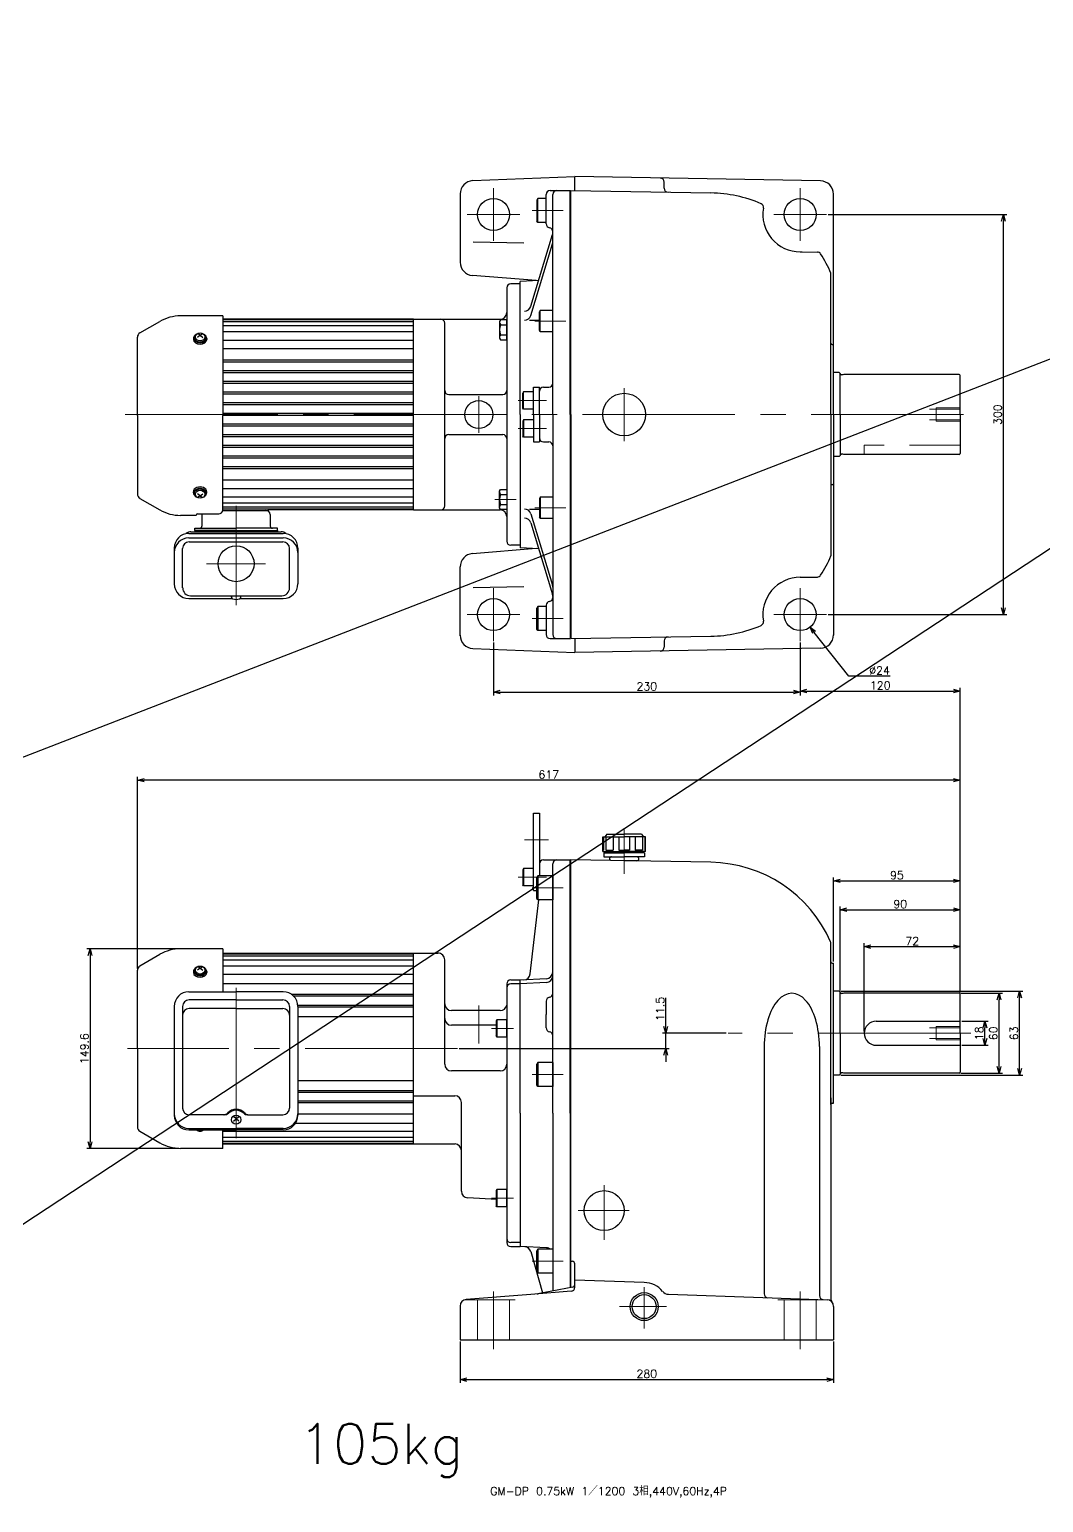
# Model space of a CAD drawing. Header units: millimetres. Extents: x -16130 to 36813, y -8099 to 27484.
# Drawn here: x -5842 to -5082, y 17318 to 18422 of the extents above; entities that cross this region are included whole.
import ezdxf

# ---------------------------------------------------------------- set-up
doc = ezdxf.new("R2010")
doc.units = ezdxf.units.MM
doc.header["$LTSCALE"] = 6
doc.header["$PDMODE"] = 99
doc.header["$PDSIZE"] = 1
doc.linetypes.add('CENTER2', pattern=[28.575, 19.05, -3.175, 3.175, -3.175])
doc.linetypes.add('HIDDEN', pattern=[9.525, 6.35, -3.175])
for name, color, linetype, lineweight in [('04_HIDDEN', 2, 'HIDDEN', 13), ('05_CENTER', 4, 'CENTER2', 13), ('08_DIM', 3, 'Continuous', 13)]:
    doc.layers.add(name, color=color, linetype=linetype, lineweight=lineweight)
doc.styles.add('KSS_TXT', font='txt.shx', dxfattribs={"bigfont": 'extfont2.shx'})
doc.dimstyles.new('KSS_DIM', dxfattribs={"dimtxt": 3, "dimasz": 2.5, "dimexe": 1.25, "dimexo": 0.625, "dimtad": 1, "dimdsep": 46, "dimtxsty": 'KSS_TXT', "dimblk": 'OPEN30', "dimcen": 0, "dimazin": 2, "dimtfac": 0.75, "dimtmove": 0, "dimatfit": 3, "dimldrblk": 'OPEN30', "dimfxl": 1, "dimtolj": 1, "dimarcsym": 0})
doc.dimstyles.new('KSS_DIM$3', dxfattribs={"dimtxt": 3, "dimasz": 2.5, "dimexe": 1.25, "dimexo": 0.625, "dimtad": 1, "dimtih": 1, "dimtoh": 1, "dimdsep": 46, "dimtxsty": 'KSS_TXT', "dimblk": 'OPEN30', "dimcen": 0, "dimazin": 2, "dimtfac": 0.75, "dimtofl": 0, "dimtmove": 0, "dimatfit": 3, "dimldrblk": 'OPEN30', "dimfxl": 1, "dimtolj": 1, "dimarcsym": 0})

# ---------------------------------------------------------------- blocks, each defined once
blk = doc.blocks.new('GM-DP 0.75kW 1／1200b_1_1_1')
at = {"color": 0}
for p, q in [((-245.4, 325.4), (-169, 328.4)), ((15.2, 325.2), (-169, 328.4)), ((-169, 317.9), (-169, 328.4)), ((-102, 319.7), (-102, 324.3)), ((-255, 315.4), (-255, 264.2)), ((-196.8, 312), (-197.5, 310.8)), ((-197.5, 310.8), (-197.5, 295.2)), ((-190.5, 312), (-196.8, 312)), ((-196.8, 294), (-196.8, 312)), ((-190.5, 293), (-190.5, 315)), ((-187.5, 318), (-172.5, 318)), ((-185.5, 150), (-185.5, 315)), ((-172.5, 150), (-172.5, 318)), ((-172, 150), (-172, 318)), ((-172, 318), (-67, 316.2)), ((25, 150), (25, 315.2)), ((-196.8, 294), (-197.5, 295.2)), ((-190.5, 294), (-196.8, 294)), ((-245.2, 279.6), (-207.2, 278.9)), ((-201.9, 231.2), (-185.7, 284.9)), ((-201.9, 224.3), (-185.7, 278)), ((0, 272), (12.8, 271.8)), ((0, 272), (1.4, 272)), ((-198.1, 250.5), (-245.8, 254.3)), ((23, 150), (23, 256)), ((-220, 245), (-220, 55)), ((-210, 248), (-217, 248)), ((-196.1, 250.6), (-210, 249.9)), ((-210, 150), (-210, 249.9)), ((-433, 224.1), (-464.7, 224.1)), ((-433, 224.1), (-433, 149.2)), ((-290, 221.5), (-433, 221.5)), ((-290, 221), (-433, 221)), ((-290, 221.5), (-225, 221.5)), ((-290, 78.5), (-290, 221.5)), ((-224.8, 221.1), (-225.5, 219.9)), ((-220, 221.1), (-224.8, 221.1)), ((-220, 206.1), (-220, 221.1)), ((-194.9, 228), (-195.5, 227)), ((-195.5, 213), (-195.5, 227)), ((-185.5, 228), (-194.9, 228)), ((-194.9, 212), (-194.9, 228)), ((-185.5, 212), (-185.5, 228)), ((-495.1, 211.3), (-480.1, 219.9)), ((-450, 209.5), (-451.9, 210.7)), ((-450, 209.5), (-448.1, 210.7)), ((-290, 219.5), (-433, 219.5)), ((-290, 216.5), (-433, 216.5)), ((-290, 212), (-433, 212)), ((-266.5, 150), (-266.5, 218.5)), ((-225.5, 219.9), (-225.5, 207.3)), ((-224.8, 217.4), (-220, 217.4)), ((-224.8, 209.9), (-220, 209.9)), ((-203, 220.8), (-195.5, 220.8)), ((-194.9, 212), (-195.5, 213)), ((-185.5, 212), (-194.9, 212)), ((-497, 149.2), (-497, 208)), ((-455, 207.1), (-455, 206.3)), ((-454.5, 207.7), (-454.5, 207.1)), ((-450, 209.5), (-452, 207.9)), ((-450, 209.5), (-448, 207.9)), ((-445.5, 207.7), (-445.5, 207.1)), ((-445, 207.1), (-445, 206.3)), ((-290, 205.6), (-433, 205.6)), ((-290, 199.2), (-433, 199.2)), ((-225.5, 207.3), (-224.8, 206.1)), ((-224.8, 206.1), (-220, 206.1)), ((24, 202.5), (25, 202.5)), ((-290, 190.8), (-433, 190.8)), ((-290, 189.2), (-433, 189.2)), ((-290, 182.8), (-433, 182.8)), ((-290, 181.2), (-433, 181.2)), ((29.2, 181.5), (25, 181.5)), ((30, 180.7), (29.2, 181.5)), ((30, 150), (30, 180.7)), ((32, 179.8), (30.8, 179.8)), ((32.6, 180), (32, 179.8)), ((119.2, 180), (32.6, 180)), ((120, 150), (120, 179.2)), ((-290, 174.8), (-433, 174.8)), ((-290, 173.2), (-433, 173.2)), ((-290, 166.8), (-433, 166.8)), ((-207.5, 167), (-208, 166.1)), ((-208, 154.9), (-208, 166.1)), ((-207.5, 154), (-207.5, 167)), ((-200, 167), (-207.5, 167)), ((-200, 150), (-200, 170.5)), ((-200, 170.5), (-195.5, 170.5)), ((-195.5, 150), (-195.5, 170.5)), ((-192.5, 170.5), (-188.5, 170.5)), ((-290, 165.2), (-433, 165.2)), ((-290, 158.7), (-433, 158.7)), ((-290, 157.3), (-433, 157.3)), ((-263.5, 165), (-223, 165)), ((-207.5, 154), (-208, 154.9)), ((-497, 149.2), (-497, 90.5)), ((-290, 150.7), (-433, 150.7)), ((-290, 149.3), (-433, 149.3)), ((-433, 78.5), (-433, 149.2)), ((-266.5, 81.5), (-266.5, 150)), ((-210, 150), (-210, 50.1)), ((-207.5, 146), (-208, 145.1)), ((-208, 145.1), (-208, 133.9)), ((-200, 154), (-207.5, 154)), ((-207.5, 146), (-207.5, 133)), ((-200, 146), (-207.5, 146)), ((-200, 150), (-200, 129.5)), ((-195.5, 150), (-195.5, 129.5)), ((-185.5, 150), (-185.5, -15)), ((-172.5, 150), (-172.5, -18)), ((-172, 150), (-172, -18)), ((23, 150), (23, 44)), ((25, 150), (25, -15.3)), ((30, 150), (30, 119.3)), ((120, 150), (120, 120.8)), ((-290, 142.7), (-433, 142.7)), ((-290, 141.3), (-433, 141.3)), ((-290, 134.8), (-433, 134.8)), ((-290, 133.2), (-433, 133.2)), ((-263.5, 135), (-223, 135)), ((-207.5, 133), (-208, 133.9)), ((-200, 133), (-207.5, 133)), ((-290, 126.8), (-433, 126.8)), ((-290, 125.2), (-433, 125.2)), ((-200, 129.5), (-195.5, 129.5)), ((-192.5, 129.5), (-188.5, 129.5)), ((-290, 118.8), (-433, 118.8)), ((-290, 117.2), (-433, 117.2)), ((-290, 110.8), (-433, 110.8)), ((29.2, 118.5), (25, 118.5)), ((30, 119.3), (29.2, 118.5)), ((32, 120.2), (30.8, 120.2)), ((32.6, 120), (32, 120.2)), ((119.2, 120), (32.6, 120)), ((-290, 109.2), (-433, 109.2)), ((-290, 100.8), (-433, 100.8)), ((-455, 91.4), (-455, 92.2)), ((-454.5, 90.8), (-454.5, 91.4)), ((-450, 89), (-452, 90.6)), ((-450, 89), (-451.9, 87.8)), ((-450, 89), (-448, 90.6)), ((-450, 89), (-448.1, 87.8)), ((-445.5, 90.8), (-445.5, 91.4)), ((-445, 91.4), (-445, 92.2)), ((-290, 94.4), (-433, 94.4)), ((-225.5, 92.7), (-224.8, 93.9)), ((-225.5, 80.1), (-225.5, 92.7)), ((-224.8, 93.9), (-220, 93.9)), ((-224.8, 90.1), (-220, 90.1)), ((-220, 93.9), (-220, 78.9)), ((24, 97.5), (25, 97.5)), ((-495.1, 87.2), (-480.1, 78.6)), ((-290, 88), (-433, 88)), ((-290, 83.5), (-433, 83.5)), ((-290, 80.5), (-433, 80.5)), ((-399, 79.2), (-433, 79.2)), ((-433, 78.2), (-399, 78.2)), ((-399, 79.2), (-399, 78.2)), ((-290, 79), (-399, 79)), ((-290, 78.5), (-399, 78.5)), ((-290, 78.5), (-225, 78.5)), ((-224.8, 78.9), (-225.5, 80.1)), ((-224.8, 82.6), (-220, 82.6)), ((-220, 78.9), (-224.8, 78.9)), ((-203, 79.2), (-195.5, 79.2)), ((-194.9, 88), (-195.5, 87)), ((-195.5, 87), (-195.5, 73)), ((-185.5, 88), (-194.9, 88)), ((-194.9, 88), (-194.9, 72)), ((-185.5, 88), (-185.5, 72)), ((-453, 74.4), (-464.7, 74.4)), ((-453, 74.4), (-453, 74.5)), ((-452, 75.5), (-436, 75.5)), ((-448.6, 75), (-448.6, 66.4)), ((-397.4, 75), (-397.4, 66.4)), ((-201.9, 75.7), (-185.7, 22)), ((-201.9, 68.8), (-185.7, 15.1)), ((-194.9, 72), (-195.5, 73)), ((-185.5, 72), (-194.9, 72)), ((-458.4, 60.9), (-387.6, 60.9)), ((-458.4, 57.5), (-387.6, 57.5)), ((-456.8, 62.2), (-389.2, 62.2)), ((-454, 64.8), (-423, 64.8)), ((-454, 63.2), (-454, 64.8)), ((-454, 63.2), (-454, 62.2)), ((-454, 63.2), (-392, 63.2)), ((-423, 63.2), (-454, 63.2)), ((-392, 64.8), (-423, 64.8)), ((-423, 63.2), (-392, 63.2)), ((-392, 63.2), (-392, 64.8)), ((-392, 63.2), (-392, 62.2)), ((-469.4, 49.9), (-469.4, 23.1)), ((-463.1, 20), (-463.1, 49.6)), ((-458.1, 54.6), (-387.9, 54.6)), ((-382.9, 20), (-382.9, 49.6)), ((-376.6, 49.9), (-376.6, 23.1)), ((-198.1, 49.5), (-245.8, 45.7)), ((-210, 52), (-217, 52)), ((-196.1, 49.4), (-210, 50.1)), ((-255, -15.8), (-255, 35.8)), ((0, 28), (12.8, 28.2)), ((0, 28), (1.4, 28)), ((-458.4, 12.1), (-426.1, 12.1)), ((-457.2, 14.2), (-388.7, 14.2)), ((-426.5, 13.1), (-426.5, 13.4)), ((-419.9, 12.1), (-387.6, 12.1)), ((-419.5, 13.1), (-419.5, 13.4)), ((-245.2, 20.4), (-207.2, 21.1)), ((-196.8, 6), (-197.5, 4.8)), ((-197.5, -10.8), (-197.5, 4.8)), ((-196.8, 6), (-196.8, -12)), ((-190.5, 6), (-196.8, 6)), ((-190.5, 7), (-190.5, -15)), ((-196.8, -12), (-197.5, -10.8)), ((-190.5, -12), (-196.8, -12)), ((-187.5, -18), (-172.5, -18)), ((-172, -18), (-67, -16.2)), ((-169, -17.9), (-169, -28.4)), ((-102, -19.7), (-102, -24.3)), ((-245.4, -25.4), (-169, -28.4)), ((15.2, -25.2), (-169, -28.4))]:
    blk.add_line(p, q, dxfattribs=at)
for centre, radius in [((-230, 300), 12), ((0, 300), 12), ((-132, 150), 16), ((-241, 150), 10.5), ((-423, 38.2), 13.5), ((-230, 0), 12), ((0, 0), 12)]:
    blk.add_circle(centre, radius, dxfattribs=at)
for centre, radius, start, end in [((-245, 315.4), 10, 92.2549, 180), ((-105, 324.3), 3, 0, 89), ((15, 315.2), 10, 0, 89), ((-187.5, 315), 3, 90, 180), ((-182.5, 315), 3, 90, 180), ((-99, 319.7), 3, 180, 269), ((-68.7, 216.2), 100, 66.8024, 89), ((-30.5, 305.3), 3, 350.0806, 66.8024), ((0, 300), 28, 170.0806, 270), ((-187.5, 293), 3, 180, 260.4059), ((-188.5, 287.1), 3, 0, 80.4059), ((-190.5, 286.3), 5, 343.1917, 0), ((-190.5, 279.4), 5, 343.1917, 0), ((12.8, 268.8), 3, 32.8342, 89), ((-68.7, 216.2), 100, 23.4436, 32.8342), ((-245, 264.2), 10, 180, 265.4958), ((-217, 245), 3, 90, 180), ((-464.7, 193.2), 30.8, 90, 120), ((-269.5, 218.5), 3, 0, 90), ((-225, 226.5), 5, 270, 0), ((-206.7, 232.6), 5, 270, 343.1917), ((-206.7, 225.8), 5, 270, 343.1917), ((-493.2, 208), 3.8, 120, 180), ((-222.8, 219.3), 2.72, 180.0003, 223.6002), ((-215.7, 213.6), 9.75, 157.3804, 202.6201), ((-222.8, 208), 2.72, 136.4003, 180.0003), ((24, 203.5), 1, 180, 270), ((30.8, 180.7), 0.8, 180, 270), ((119.2, 179.2), 0.8, 0, 90), ((-263.5, 168), 3, 180, 270), ((-223, 168), 3, 270, 0), ((-192.5, 167.5), 3, 90, 180), ((-188.5, 173.5), 3, 270, 0), ((-263.5, 132), 3, 90, 180), ((-223, 132), 3, 0, 90), ((-192.5, 132.5), 3, 180, 270), ((-188.5, 126.5), 3, 0, 90), ((30.8, 119.3), 0.8, 90, 180), ((119.2, 120.8), 0.8, 270, 0), ((-493.2, 90.5), 3.8, 180, 240), ((-222.8, 92), 2.72, 179.9997, 223.5997), ((-215.7, 86.4), 9.75, 157.3799, 202.6196), ((24, 96.5), 1, 90, 180), ((-464.7, 105.2), 30.8, 240, 270), ((-436, 78.5), 3, 270, 0), ((-400.6, 75), 3.2, 0, 90), ((-269.5, 81.5), 3, 270, 0), ((-222.8, 80.7), 2.72, 136.3998, 179.9997), ((-225, 73.5), 5, 0, 90), ((-206.7, 74.2), 5, 16.8083, 90), ((-452, 74.5), 1, 90, 180), ((-450.2, 66.4), 1.6, 270, 0), ((-445.4, 75), 3.2, 171.3332, 180), ((-395.8, 66.4), 1.6, 180, 270), ((-206.7, 67.4), 5, 16.8083, 90), ((-458.4, 49.9), 11, 90, 180), ((-458.4, 46.5), 11, 90, 180), ((-456.8, 57.2), 5, 90, 135.074), ((-389.2, 57.2), 5, 44.926, 90), ((-387.6, 49.9), 11, 0, 90), ((-387.6, 46.5), 11, 0, 90), ((-458.1, 49.6), 5, 90, 180), ((-387.9, 49.6), 5, 0, 90), ((-245, 35.8), 10, 94.5042, 180), ((-217, 55), 3, 180, 270), ((-68.7, 83.8), 100, 327.1658, 336.5564), ((-458.4, 23.1), 11, 180, 270), ((-387.6, 23.1), 11, 270, 0), ((0, 0), 28, 90, 189.9194), ((12.8, 31.2), 3, 271, 327.1658), ((-457.2, 20), 5.8, 180, 270), ((-425, 13.4), 1.5, 147.769, 180), ((-425.2, 13.1), 1.3, 180, 253.3985), ((-423, 20.4), 9, 253.3985, 286.6015), ((-420.8, 13.1), 1.3, 286.6015, 0), ((-421, 13.4), 1.5, 0, 32.231), ((-388.7, 20), 5.8, 270, 0), ((-188.5, 12.9), 3, 279.5941, 0), ((-190.5, 20.6), 5, 0, 16.8083), ((-190.5, 13.7), 5, 0, 16.8083), ((-187.5, 7), 3, 99.5941, 180), ((-68.7, 83.8), 100, 271, 293.1976), ((-30.5, -5.3), 3, 293.1976, 9.9194), ((-245, -15.4), 10, 180, 267.7451), ((-187.5, -15), 3, 180, 270), ((-182.5, -15), 3, 180, 270), ((-99, -19.7), 3, 91, 180), ((15, -15.2), 10, 271, 0), ((-105, -24.3), 3, 271, 0)]:
    blk.add_arc(centre, radius, start, end, dxfattribs=at)
for centre, major_axis, start_param, end_param in [((-450, 207.7), (4.5, 0), 2.158707, 7.266071), ((-450, 207.1), (5, 0), 2.402321, 3.141593), ((-450, 206.3), (5, 0), 3.141593, 6.283185), ((-450, 207.1), (4.5, 0), 3.141593, 6.283185), ((-450, 207.1), (5, 0), 0, 0.739272), ((-450, 92.2), (5, 0), 0, 3.141593), ((-450, 91.4), (5, 0), 3.141593, 3.880864), ((-450, 90.8), (4.5, 0), 5.300299, 10.407664), ((-450, 91.4), (4.5, 0), 0, 3.141593), ((-450, 91.4), (5, 0), 5.543913, 6.283185)]:
    blk.add_ellipse(centre, major_axis=major_axis, ratio=0.707107, start_param=start_param, end_param=end_param, dxfattribs=at)
for centre in [(-450, 208.2), (-450, 90.3)]:
    blk.add_ellipse(centre, major_axis=(3.5, 0), ratio=0.860398, dxfattribs=at)
at = {"layer": '04_HIDDEN', "color": 0}
for p, q in [((102, 145), (102, 155)), ((120, 155), (102, 155)), ((120, 154), (97, 154)), ((120, 146), (97, 146)), ((120, 145), (102, 145)), ((120, 127), (48, 127)), ((48, 127), (48, 120))]:
    blk.add_line(p, q, dxfattribs=at)
at = {"layer": '05_CENTER', "color": 0}
for p, q in [((-230, 319.8), (-230, 280.2)), ((0, 319.8), (0, 280.2)), ((-210.2, 300), (-249.8, 300)), ((-201.1, 303), (-177.7, 303)), ((19.8, 300), (-19.8, 300)), ((-199.1, 220), (-175.7, 220)), ((-132, 130.1), (-132, 169.9)), ((-241, 136.3), (-241, 163.7)), ((-211.6, 160.5), (-190.2, 160.5)), ((-506.1, 150), (137, 150)), ((-211.6, 139.5), (-190.2, 139.5)), ((-423, 81.6), (-423, 7)), ((-229.1, 86.4), (-212.9, 86.4)), ((-199.1, 80), (-175.7, 80)), ((-445.1, 38.2), (-400.9, 38.2)), ((-230, 19.8), (-230, -19.8)), ((0, 19.8), (0, -19.8)), ((-210.2, 0), (-249.8, 0)), ((19.8, 0), (-19.8, 0)), ((-201.1, -3), (-177.7, -3))]:
    blk.add_line(p, q, dxfattribs=at)
blk = doc.blocks.new('GM-DP 0.75kW 1／1200a_1_1_1')
at = {"color": 0}
for p, q in [((-200, 337), (-200, 395)), ((-200, 395), (-195.5, 395)), ((-195.5, 395), (-195.5, 357)), ((-148, 366.3), (-148, 377.3)), ((-148, 366.3), (-148, 377.3)), ((-148, 377.3), (-132, 377.3)), ((-147.5, 377.3), (-147.5, 367.3)), ((-145, 379.3), (-146.5, 377.3)), ((-145, 379.3), (-146.5, 377.3)), ((-145.7, 377.3), (-145.7, 367.3)), ((-145, 379.3), (-132, 379.3)), ((-140.2, 377.3), (-140.2, 367.3)), ((-135.9, 377.3), (-135.9, 367.3)), ((-119, 379.3), (-132, 379.3)), ((-116, 377.3), (-132, 377.3)), ((-128.1, 377.3), (-128.1, 367.3)), ((-123.8, 377.3), (-123.8, 367.3)), ((-119, 379.3), (-117.5, 377.3)), ((-119, 379.3), (-117.5, 377.3)), ((-118.3, 377.3), (-118.3, 367.3)), ((-116.5, 377.3), (-116.5, 367.3)), ((-116, 366.3), (-116, 377.3)), ((-116, 366.3), (-116, 377.3)), ((-148, 367.3), (-147.5, 367.3)), ((-148, 366.3), (-132, 366.3)), ((-147.2, 365.3), (-147.2, 362.3)), ((-147.2, 365.3), (-132, 365.3)), ((-145.7, 367.3), (-140.2, 367.3)), ((-145, 365.3), (-145, 366.3)), ((-135.9, 367.3), (-132, 367.3)), ((-128.1, 367.3), (-132, 367.3)), ((-116, 366.3), (-132, 366.3)), ((-116.8, 365.3), (-132, 365.3)), ((-118.3, 367.3), (-123.8, 367.3)), ((-119, 365.3), (-119, 366.3)), ((-116.8, 365.3), (-116.8, 362.3)), ((-116, 367.3), (-116.5, 367.3)), ((-207.5, 353.5), (-208, 352.6)), ((-207.5, 353.5), (-207.5, 340.5)), ((-200, 353.5), (-207.5, 353.5)), ((-200, 340.5), (-200, 353.5)), ((-195.5, 357), (-195.5, 348)), ((-192.5, 360), (-172, 360)), ((-185.5, 170), (-185.5, 357)), ((-172.5, 170), (-172.5, 360)), ((-172, 39.4), (-172, 360)), ((-67, 358.2), (-172, 360)), ((-147.2, 362.3), (-132, 362.3)), ((-116.8, 362.3), (-132, 362.3)), ((-122.5, 359.3), (-132, 359.3)), ((-208, 352.6), (-208, 341.4)), ((-196.8, 348), (-197.5, 346.8)), ((-197.5, 331.2), (-197.5, 346.8)), ((-185.5, 348), (-196.8, 348)), ((-196.8, 348), (-196.8, 330)), ((-185.5, 348), (-185.5, 330)), ((-207.5, 340.5), (-208, 341.4)), ((-200, 340.5), (-207.5, 340.5)), ((-200, 337), (-197.5, 337)), ((-202.5, 274.5), (-196.1, 330)), ((-196.8, 330), (-197.5, 331.2)), ((-185.5, 330), (-196.8, 330)), ((-495.1, 280.5), (-480.1, 289.2)), ((-433, 293.3), (-464.7, 293.3)), ((-433, 293.3), (-433, 261.1)), ((-433, 290), (-290, 290)), ((-433, 289.5), (-290, 289.5)), ((-433, 288), (-290, 288)), ((-290, 147), (-290, 290)), ((-290, 290), (-271.8, 290)), ((23, 176.5), (23, 297.3)), ((-497, 218.5), (-497, 277.2)), ((-455, 276.3), (-455, 275.5)), ((-454.5, 276.9), (-454.5, 276.3)), ((-450, 278.7), (-452, 277.2)), ((-450, 278.7), (-451.9, 280)), ((-450, 278.7), (-448.1, 280)), ((-450, 278.7), (-448, 277.2)), ((-445.5, 276.9), (-445.5, 276.3)), ((-445, 276.3), (-445, 275.5)), ((-433, 285), (-290, 285)), ((-433, 280.5), (-290, 280.5)), ((-266.5, 206.7), (-266.5, 285)), ((24, 282.5), (25, 282.5)), ((25, 177.5), (25, 282.5)), ((-433, 274.4), (-290, 274.4)), ((-433, 267.4), (-290, 267.4)), ((-220, 267), (-220, 73)), ((-217, 270), (-210, 270)), ((-210, 267), (-217, 267)), ((-190.2, 270.9), (-210, 269.9)), ((-210, 170), (-210, 269.9)), ((-190.2, 268), (-210, 267)), ((-458.4, 261.1), (-423, 261.1)), ((-423, 255), (-458.1, 255)), ((-387.6, 261.1), (-423, 261.1)), ((-423, 255), (-387.9, 255)), ((-290, 259.1), (-381.6, 259.1)), ((-290, 257.9), (-379.6, 257.9)), ((29.2, 261.5), (25, 261.5)), ((30, 260.7), (29.2, 261.5)), ((30, 230), (30, 260.7)), ((32, 259.9), (30.8, 259.9)), ((32.6, 260), (32, 259.9)), ((119.2, 260), (32.6, 260)), ((120, 230), (120, 259.2)), ((-469.4, 250.1), (-469.4, 168.5)), ((-463.1, 250), (-463.1, 173.9)), ((-423, 248.5), (-458.1, 248.5)), ((-423, 248.5), (-387.9, 248.5)), ((-382.9, 250), (-382.9, 173.9)), ((-376.6, 251.1), (-290, 251.1)), ((-376.6, 250.1), (-376.6, 168.5)), ((-376.6, 249.9), (-290, 249.9)), ((-224.9, 247), (-261.5, 247)), ((-190.5, 254), (-190.5, 244)), ((-190.5, 234), (-190.5, 244)), ((-376.6, 242.5), (-290, 242.5)), ((-227.5, 236), (-261.5, 236)), ((-227.5, 240.1), (-228, 239.3)), ((-228, 239.3), (-228, 228)), ((-227.5, 240.1), (-227.5, 227.1)), ((-220, 240.1), (-227.5, 240.1)), ((-220, 227.1), (-220, 240.1)), ((57, 239), (120, 239)), ((-227.5, 227.1), (-228, 228)), ((-220, 227.1), (-227.5, 227.1)), ((30, 230), (30, 199.3)), ((57, 221), (120, 221)), ((120, 230), (120, 200.8)), ((-497, 218.5), (-497, 159.8)), ((-27.1, 220), (-27.1, 34.7)), ((14.4, 220), (14.4, 33.3)), ((-225, 201.7), (-261.5, 201.7)), ((-196.8, 208), (-197.5, 206.8)), ((-197.5, 191.2), (-197.5, 206.8)), ((-185.5, 208), (-196.8, 208)), ((-196.8, 208), (-196.8, 190)), ((-185.5, 208), (-185.5, 190)), ((30, 199.3), (29.2, 198.5)), ((32, 200.2), (30.8, 200.2)), ((32.6, 200), (32, 200.2)), ((119.2, 200), (32.6, 200)), ((-376.6, 194.5), (-290, 194.5)), ((-196.8, 190), (-197.5, 191.2)), ((-185.5, 190), (-196.8, 190)), ((29.2, 198.5), (25, 198.5)), ((-376.6, 187.1), (-290, 187.1)), ((-376.6, 185.9), (-290, 185.9)), ((-290, 179.1), (-376.6, 179.1)), ((-290, 177.9), (-376.6, 177.9)), ((-290, 183.1), (-259, 183.1)), ((-254, 111.5), (-254, 178.1)), ((23, 181.5), (23, 30.5)), ((24, 177.5), (25, 177.5)), ((-431.5, 168.9), (-458.1, 168.9)), ((-421, 164.1), (-425, 167.7)), ((-425, 164.1), (-421, 167.7)), ((-414.5, 168.9), (-387.9, 168.9)), ((-376.6, 169.6), (-290, 169.6)), ((-210, 170), (-210, 70.1)), ((-185.5, 170), (-185.5, 36.8)), ((-172.5, 170), (-172.5, 39.3)), ((-495.1, 156.5), (-480.1, 147.8)), ((-458.4, 158.7), (-423, 158.7)), ((-458.4, 157.5), (-423, 157.5)), ((-451.2, 157.5), (-451.9, 157)), ((-448.8, 157.5), (-448.1, 157)), ((-433, 143.7), (-433, 157.5)), ((-433, 156.5), (-290, 156.5)), ((-387.6, 158.7), (-423, 158.7)), ((-387.6, 157.5), (-423, 157.5)), ((-378.2, 162.6), (-290, 162.6)), ((-433, 143.7), (-464.7, 143.7)), ((-433, 152), (-290, 152)), ((-433, 149), (-290, 149)), ((-433, 147.5), (-290, 147.5)), ((-433, 147), (-290, 147)), ((-290, 147), (-258.7, 147)), ((-227.5, 112.9), (-228, 112)), ((-228, 112), (-228, 100.7)), ((-227.5, 112.9), (-227.5, 99.9)), ((-220, 112.9), (-227.5, 112.9)), ((-220, 99.9), (-220, 112.9)), ((-227.5, 105.4), (-249.3, 106.5)), ((-227.5, 99.9), (-228, 100.7)), ((-220, 99.9), (-227.5, 99.9)), ((-210, 73), (-217, 73)), ((-217, 70), (-210, 70)), ((-190.2, 69.1), (-210, 70.1)), ((-202, 66.3), (-193.2, 35.3)), ((-196.8, 68), (-197.5, 66.8)), ((-197.5, 51.2), (-197.5, 66.8)), ((-185.5, 68), (-196.8, 68)), ((-196.8, 68), (-196.8, 50)), ((-185.5, 68), (-185.5, 50)), ((-172, 59), (-171, 59)), ((-169, 39.5), (-169, 57)), ((-196.8, 50), (-197.5, 51.2)), ((-185.5, 50), (-196.8, 50)), ((-117, 43), (-169, 44.8)), ((-202, 34.2), (-250.4, 30.4)), ((-171.8, 36.6), (-202, 34.2)), ((-170.6, 39.7), (-196.7, 34.6)), ((-169, 41.6), (-169, 43)), ((-98.7, 34.3), (-28, 31.9)), ((-255, 25.4), (-255, 0)), ((-28, 31.9), (20.2, 30.2)), ((25, 25.2), (25, 0)), ((-255, 0), (25, 0))]:
    blk.add_line(p, q, dxfattribs=at)
for centre, radius in [((-147, 97), 15), ((-117, 25), 10.5), ((-117, 25), 9)]:
    blk.add_circle(centre, radius, dxfattribs=at)
for centre, radius, start, end in [((-192.5, 357), 3, 90, 180), ((-182.5, 357), 3, 90, 180), ((-141.5, 360.8), 1.5, 90, 180), ((-141.5, 360.8), 1.5, 180, 241.7874), ((-122.5, 360.8), 1.5, 0, 90), ((-122.5, 360.8), 1.5, 270, 0), ((-68.7, 258.2), 100, 23.8086, 89), ((20, 297.3), 3, 0, 23.8086), ((-464.7, 262.5), 30.8, 90, 120), ((-271.5, 285), 5, 0, 93), ((-493.2, 277.2), 3.8, 120, 180), ((24, 283.5), 1, 180, 270), ((-217, 267), 3, 90, 180), ((-217, 264), 3, 90, 180), ((-207.5, 275), 5, 273, 353.3916), ((-190.5, 275.9), 5, 273, 0), ((-190.5, 273), 5, 273, 0), ((-458.4, 250.1), 11, 90, 180), ((-458.1, 250), 5, 90, 180), ((-387.9, 250), 5, 0, 90), ((-387.6, 250.1), 11, 0, 90), ((-187.5, 254), 3, 99.5941, 180), ((-188.5, 259.9), 3, 279.5941, 0), ((30.8, 260.6), 0.8, 180, 270), ((119.2, 259.2), 0.8, 0, 90), ((-458.1, 243.5), 5, 90, 180), ((-387.9, 243.5), 5, 0, 90), ((-261.5, 252), 5, 180, 270), ((-224.9, 252), 5, 270, 349.1931), ((-261.5, 241), 5, 180, 270), ((-187.5, 234), 3, 180, 260.4059), ((57, 230), 9, 90, 270), ((-188.5, 228.1), 3, 0, 80.4059), ((-261.5, 206.7), 5, 180, 270), ((-225, 206.7), 5, 270, 0), ((30.8, 199.3), 0.8, 90, 180), ((119.2, 200.8), 0.8, 270, 0), ((-259, 178.1), 5, 0, 90), ((24, 176.5), 1, 90, 180), ((-458.4, 169.7), 11, 180, 270), ((-458.4, 168.5), 11, 180, 270), ((-458.1, 173.9), 5, 180, 270), ((-432.3, 172.9), 4, 270, 318.8216), ((-431.5, 172.9), 4, 270, 313.3016), ((-414.5, 172.9), 4, 226.6984, 270), ((-413.7, 172.9), 4, 221.1784, 270), ((-387.9, 173.9), 5, 270, 0), ((-387.6, 169.7), 11, 270, 0), ((-387.6, 168.5), 11, 270, 0), ((-493.2, 159.8), 3.8, 180, 240), ((-464.7, 174.5), 30.8, 240, 270), ((-259, 142), 5, 0, 87), ((-249, 111.5), 5, 180, 267), ((-217, 76), 3, 180, 270), ((-217, 73), 3, 180, 270), ((-206.8, 64.9), 5, 15.8257, 87), ((-190.5, 64.1), 5, 51.7021, 87), ((-171, 57), 2, 0, 90), ((-197.8, 40.5), 6, 274.5042, 280.9106), ((-172, 39.5), 3, 274.5042, 0), ((-171, 41.6), 2, 280.9106, 0), ((-117, 25), 18, 39.6589, 90), ((-98.5, 40.3), 6, 219.6589, 268), ((-24.1, 34.7), 3, 180, 268), ((17.4, 33.3), 3, 180, 268), ((-250, 25.4), 5, 94.5042, 180), ((20, 25.2), 5, 0, 88), ((26, 30.5), 3, 180, 221.4096)]:
    blk.add_arc(centre, radius, start, end, dxfattribs=at)
for centre, major_axis, ratio, start_param, end_param in [((-450, 276.3), (5, 0), 0.707107, 2.402321, 3.141593), ((-450, 276.9), (4.5, 0), 0.707107, 2.158707, 7.266071), ((-450, 276.3), (4.5, 0), 0.707107, 3.141593, 6.283185), ((-450, 276.3), (5, 0), 0.707107, 0, 0.739272), ((-450, 275.5), (5, 0), 0.707107, 3.141593, 6.283185), ((-6.3, 220), (0, 40), 0.518531, 4.712389, 7.853982), ((-423, 165.7), (8, 0), 0.913545, 1.570796, 2.467375), ((-423, 164.9), (8, 0), 0.913545, 1.570796, 2.371743), ((-423, 165.7), (8, 0), 0.913545, 0.674217, 1.570796), ((-423, 164.9), (8, 0), 0.913545, 0.76985, 1.570796), ((-450, 159.6), (3.5, 0), 0.860398, 3.896091, 5.528686)]:
    blk.add_ellipse(centre, major_axis=major_axis, ratio=ratio, start_param=start_param, end_param=end_param, dxfattribs=at)
for centre, ratio in [((-450, 277.4), 0.860398), ((-423, 165.2), 0.986488)]:
    blk.add_ellipse(centre, major_axis=(3.5, 0), ratio=ratio, dxfattribs=at)
at = {"layer": '04_HIDDEN', "color": 0}
for p, q in [((120, 234), (97, 234)), ((102, 225), (102, 235)), ((120, 235), (102, 235)), ((120, 226), (97, 226)), ((120, 225), (102, 225)), ((-251.9, 30), (-206.1, 30)), ((-242, 30), (-242, 0)), ((-218, 30), (-218, 0)), ((21.3, 30), (-23.5, 30)), ((-12, 30), (-12, 0)), ((12, 30), (12, 0))]:
    blk.add_line(p, q, dxfattribs=at)
at = {"layer": '05_CENTER', "color": 0}
for p, q in [((-132, 383), (-132, 349.6)), ((-206.8, 375), (-188.7, 375)), ((-211.6, 347), (-190.2, 347)), ((-201.1, 339), (-177.7, 339)), ((-423, 264), (-423, 151.3)), ((-241, 222.3), (-241, 250.9)), ((-231.6, 233.6), (-214.9, 233.6)), ((127.9, 230), (-54.1, 230)), ((-257, 218.5), (-504.4, 218.5)), ((-201.1, 199), (-177.7, 199)), ((-147, 116.2), (-147, 75.2)), ((-231.6, 106.4), (-214.9, 106.4)), ((-128.3, 97), (-166.4, 97)), ((-201.1, 59), (-177.7, 59)), ((-230, 36.4), (-230, -6.8)), ((-117, 39.7), (-117, 8.6)), ((0, 36.4), (0, -6.8)), ((-100.3, 25), (-135.5, 25))]:
    blk.add_line(p, q, dxfattribs=at)
blk = doc.blocks.new('_Open30')
at = {"color": 0, "linetype": 'ByBlock', "lineweight": -2}
for p, q in [((-1, 0.27), (0, 0)), ((0, 0), (-1, -0.27)), ((0, 0), (-1, 0))]:
    blk.add_line(p, q, dxfattribs=at)
blk = doc.blocks.new('*D765')
at = {"layer": '08_DIM', "color": 0, "lineweight": -2, "transparency": 16777216}
for p, q in [((-5143.1, 17678.7), (-5123.4, 17678.7)), ((-5125.9, 17665.7), (-5125.9, 17673.7)), ((-5143.1, 17660.7), (-5123.4, 17660.7))]:
    blk.add_line(p, q, dxfattribs=at)
at = {"layer": 'Defpoints', "color": 0, "transparency": 16777216}
for p in [(-5144.4, 17678.7), (-5125.9, 17678.7), (-5144.4, 17660.7)]:
    blk.add_point(p, dxfattribs=at)
at = {"layer": '08_DIM', "color": 0, "lineweight": -2, "transparency": 16777216, "xscale": 5, "yscale": 5, "zscale": 5}
for p, rotation in [((-5125.9, 17678.7), 90), ((-5125.9, 17660.7), 270)]:
    blk.add_blockref('_Open30', p, dxfattribs=dict(at, rotation=rotation))
at = {"layer": '08_DIM', "color": 0, "transparency": 16777216, "insert": (-5130.2, 17669.7), "char_height": 6, "attachment_point": 5, "rotation": 90, "style": 'KSS_TXT'}
blk.add_mtext('\\A1;18', dxfattribs=at)
blk = doc.blocks.new('*D766')
at = {"layer": '08_DIM', "color": 0, "lineweight": -2, "transparency": 16777216}
for p, q in [((-5228, 17937.5), (-5253.9, 17970.3)), ((-5196.9, 17937.5), (-5228, 17937.5))]:
    blk.add_line(p, q, dxfattribs=at)
at = {"layer": 'Defpoints', "color": 0, "transparency": 16777216}
for p in [(-5271.8, 17993), (-5257, 17974.2)]:
    blk.add_point(p, dxfattribs=at)
at = {"layer": '08_DIM', "color": 0, "lineweight": -2, "transparency": 16777216, "xscale": 5, "yscale": 5, "zscale": 5, "rotation": 128.2444512013254}
blk.add_blockref('_Open30', (-5257, 17974.2), dxfattribs=at)
at = {"layer": '08_DIM', "color": 0, "transparency": 16777216, "insert": (-5204.9, 17941.7), "char_height": 6, "attachment_point": 5, "style": 'KSS_TXT'}
blk.add_mtext('\\A1;%%C24', dxfattribs=at)
blk = doc.blocks.new('*D769')
at = {"layer": '08_DIM', "color": 0, "lineweight": -2, "transparency": 16777216}
for p, q in [((-5365.2, 17674.7), (-5365.2, 17696.2)), ((-5319.8, 17669.7), (-5367.7, 17669.7)), ((-5365.2, 17658.2), (-5365.2, 17669.7)), ((-5520.1, 17658.2), (-5362.7, 17658.2)), ((-5365.2, 17653.2), (-5365.2, 17648.2))]:
    blk.add_line(p, q, dxfattribs=at)
at = {"layer": 'Defpoints', "color": 0, "transparency": 16777216}
for p in [(-5365.2, 17669.7), (-5318.5, 17669.7), (-5521.4, 17658.2)]:
    blk.add_point(p, dxfattribs=at)
at = {"layer": '08_DIM', "color": 0, "lineweight": -2, "transparency": 16777216, "xscale": 5, "yscale": 5, "zscale": 5}
for p, rotation in [((-5365.2, 17669.7), 270), ((-5365.2, 17658.2), 90)]:
    blk.add_blockref('_Open30', p, dxfattribs=dict(at, rotation=rotation))
at = {"layer": '08_DIM', "color": 0, "transparency": 16777216, "insert": (-5369.4, 17688), "char_height": 6, "attachment_point": 5, "rotation": 90, "style": 'KSS_TXT'}
blk.add_mtext('\\A1;11.5', dxfattribs=at)
blk = doc.blocks.new('*D770')
at = {"layer": '08_DIM', "color": 0, "lineweight": -2, "transparency": 16777216}
for p, q in [((-5233.9, 17701.2), (-5097.4, 17701.2)), ((-5099.9, 17643.2), (-5099.9, 17696.2)), ((-5233.9, 17638.2), (-5097.4, 17638.2))]:
    blk.add_line(p, q, dxfattribs=at)
at = {"layer": 'Defpoints', "color": 0, "transparency": 16777216}
for p in [(-5235.2, 17701.2), (-5099.9, 17701.2), (-5235.2, 17638.2)]:
    blk.add_point(p, dxfattribs=at)
at = {"layer": '08_DIM', "color": 0, "lineweight": -2, "transparency": 16777216, "xscale": 5, "yscale": 5, "zscale": 5}
for p, rotation in [((-5099.9, 17701.2), 90), ((-5099.9, 17638.2), 270)]:
    blk.add_blockref('_Open30', p, dxfattribs=dict(at, rotation=rotation))
at = {"layer": '08_DIM', "color": 0, "transparency": 16777216, "insert": (-5104.1, 17669.7), "char_height": 6, "attachment_point": 5, "rotation": 90, "style": 'KSS_TXT'}
blk.add_mtext('\\A1;63', dxfattribs=at)
blk = doc.blocks.new('*D777')
at = {"layer": '08_DIM', "color": 0, "lineweight": -2, "transparency": 16777216}
for p, q in [((-5264.4, 17962.6), (-5264.4, 17923.8)), ((-5259.4, 17926.3), (-5149.4, 17926.3)), ((-5144.4, 17700.2), (-5144.4, 17928.8))]:
    blk.add_line(p, q, dxfattribs=at)
at = {"layer": 'Defpoints', "color": 0, "transparency": 16777216}
for p in [(-5264.4, 17963.9), (-5144.4, 17926.3), (-5144.4, 17698.9)]:
    blk.add_point(p, dxfattribs=at)
at = {"layer": '08_DIM', "color": 0, "lineweight": -2, "transparency": 16777216, "xscale": 5, "yscale": 5, "zscale": 5, "rotation": 180}
blk.add_blockref('_Open30', (-5264.4, 17926.3), dxfattribs=at)
at = {"layer": '08_DIM', "color": 0, "lineweight": -2, "transparency": 16777216, "xscale": 5, "yscale": 5, "zscale": 5}
blk.add_blockref('_Open30', (-5144.4, 17926.3), dxfattribs=at)
at = {"layer": '08_DIM', "color": 0, "transparency": 16777216, "insert": (-5204.4, 17930.5), "char_height": 6, "attachment_point": 5, "style": 'KSS_TXT'}
blk.add_mtext('\\A1;120', dxfattribs=at)
blk = doc.blocks.new('*D778')
at = {"layer": '08_DIM', "color": 0, "lineweight": -2, "transparency": 16777216}
for p, q in [((-5519.4, 17438.5), (-5519.4, 17407.6)), ((-5239.4, 17438.5), (-5239.4, 17407.6)), ((-5514.4, 17410.1), (-5244.4, 17410.1))]:
    blk.add_line(p, q, dxfattribs=at)
at = {"layer": 'Defpoints', "color": 0, "transparency": 16777216}
for p in [(-5519.4, 17439.7), (-5239.4, 17439.7), (-5239.4, 17410.1)]:
    blk.add_point(p, dxfattribs=at)
at = {"layer": '08_DIM', "color": 0, "lineweight": -2, "transparency": 16777216, "xscale": 5, "yscale": 5, "zscale": 5, "rotation": 180}
blk.add_blockref('_Open30', (-5519.4, 17410.1), dxfattribs=at)
at = {"layer": '08_DIM', "color": 0, "lineweight": -2, "transparency": 16777216, "xscale": 5, "yscale": 5, "zscale": 5}
blk.add_blockref('_Open30', (-5239.4, 17410.1), dxfattribs=at)
at = {"layer": '08_DIM', "color": 0, "transparency": 16777216, "insert": (-5379.4, 17414.4), "char_height": 6, "attachment_point": 5, "style": 'KSS_TXT'}
blk.add_mtext('\\A1;280', dxfattribs=at)
blk = doc.blocks.new('*D779')
at = {"layer": '08_DIM', "color": 0, "lineweight": -2, "transparency": 16777216}
for p, q in [((-5494.4, 17962.6), (-5494.4, 17923.1)), ((-5264.4, 17962.6), (-5264.4, 17923.1)), ((-5489.4, 17925.6), (-5269.4, 17925.6))]:
    blk.add_line(p, q, dxfattribs=at)
at = {"layer": 'Defpoints', "color": 0, "transparency": 16777216}
for p in [(-5494.4, 17963.9), (-5264.4, 17963.9), (-5264.4, 17925.6)]:
    blk.add_point(p, dxfattribs=at)
at = {"layer": '08_DIM', "color": 0, "lineweight": -2, "transparency": 16777216, "xscale": 5, "yscale": 5, "zscale": 5, "rotation": 180}
blk.add_blockref('_Open30', (-5494.4, 17925.6), dxfattribs=at)
at = {"layer": '08_DIM', "color": 0, "lineweight": -2, "transparency": 16777216, "xscale": 5, "yscale": 5, "zscale": 5}
blk.add_blockref('_Open30', (-5264.4, 17925.6), dxfattribs=at)
at = {"layer": '08_DIM', "color": 0, "transparency": 16777216, "insert": (-5379.4, 17929.8), "char_height": 6, "attachment_point": 5, "style": 'KSS_TXT'}
blk.add_mtext('\\A1;230', dxfattribs=at)
blk = doc.blocks.new('*D780')
at = {"layer": '08_DIM', "color": 0, "lineweight": -2, "transparency": 16777216}
for p, q in [((-5730.4, 17733), (-5799.4, 17733)), ((-5796.9, 17728), (-5796.9, 17588.4)), ((-5730.4, 17583.4), (-5799.4, 17583.4))]:
    blk.add_line(p, q, dxfattribs=at)
at = {"layer": 'Defpoints', "color": 0, "transparency": 16777216}
for p in [(-5729.1, 17733), (-5796.9, 17583.4), (-5729.1, 17583.4)]:
    blk.add_point(p, dxfattribs=at)
at = {"layer": '08_DIM', "color": 0, "lineweight": -2, "transparency": 16777216, "xscale": 5, "yscale": 5, "zscale": 5}
for p, rotation in [((-5796.9, 17733), 90), ((-5796.9, 17583.4), 270)]:
    blk.add_blockref('_Open30', p, dxfattribs=dict(at, rotation=rotation))
at = {"layer": '08_DIM', "color": 0, "transparency": 16777216, "insert": (-5801.1, 17658.2), "char_height": 6, "attachment_point": 5, "rotation": 90, "style": 'KSS_TXT'}
blk.add_mtext('\\A1;149.6', dxfattribs=at)
blk = doc.blocks.new('*D782')
at = {"layer": '08_DIM', "color": 0, "lineweight": -2, "transparency": 16777216}
for p, q in [((-5243.4, 18283.6), (-5109.5, 18283.6)), ((-5112, 17988.6), (-5112, 18278.6)), ((-5243.4, 17983.6), (-5109.5, 17983.6))]:
    blk.add_line(p, q, dxfattribs=at)
at = {"layer": 'Defpoints', "color": 0, "transparency": 16777216}
for p in [(-5244.6, 18283.6), (-5112, 18283.6), (-5244.6, 17983.6)]:
    blk.add_point(p, dxfattribs=at)
at = {"layer": '08_DIM', "color": 0, "lineweight": -2, "transparency": 16777216, "xscale": 5, "yscale": 5, "zscale": 5}
for p, rotation in [((-5112, 18283.6), 90), ((-5112, 17983.6), 270)]:
    blk.add_blockref('_Open30', p, dxfattribs=dict(at, rotation=rotation))
at = {"layer": '08_DIM', "color": 0, "transparency": 16777216, "insert": (-5116.3, 18133.6), "char_height": 6, "attachment_point": 5, "rotation": 90, "style": 'KSS_TXT'}
blk.add_mtext('\\A1;300', dxfattribs=at)
blk = doc.blocks.new('*D783')
at = {"layer": '08_DIM', "color": 0, "lineweight": -2, "transparency": 16777216}
for p, q in [((-5239.4, 17723.5), (-5239.4, 17786.5)), ((-5234.4, 17784), (-5149.4, 17784)), ((-5144.4, 17700.2), (-5144.4, 17786.5))]:
    blk.add_line(p, q, dxfattribs=at)
at = {"layer": 'Defpoints', "color": 0, "transparency": 16777216}
for p in [(-5144.4, 17784), (-5239.4, 17722.2), (-5144.4, 17698.9)]:
    blk.add_point(p, dxfattribs=at)
at = {"layer": '08_DIM', "color": 0, "lineweight": -2, "transparency": 16777216, "xscale": 5, "yscale": 5, "zscale": 5, "rotation": 180}
blk.add_blockref('_Open30', (-5239.4, 17784), dxfattribs=at)
at = {"layer": '08_DIM', "color": 0, "lineweight": -2, "transparency": 16777216, "xscale": 5, "yscale": 5, "zscale": 5}
blk.add_blockref('_Open30', (-5144.4, 17784), dxfattribs=at)
at = {"layer": '08_DIM', "color": 0, "transparency": 16777216, "insert": (-5191.9, 17788.2), "char_height": 6, "attachment_point": 5, "style": 'KSS_TXT'}
blk.add_mtext('\\A1;95', dxfattribs=at)
blk = doc.blocks.new('*D784')
at = {"layer": '08_DIM', "color": 0, "lineweight": -2, "transparency": 16777216}
for p, q in [((-5234.4, 17701.7), (-5234.4, 17764.9)), ((-5229.4, 17762.4), (-5149.4, 17762.4)), ((-5144.4, 17700.2), (-5144.4, 17764.9))]:
    blk.add_line(p, q, dxfattribs=at)
at = {"layer": 'Defpoints', "color": 0, "transparency": 16777216}
for p in [(-5144.4, 17762.4), (-5234.4, 17700.4), (-5144.4, 17698.9)]:
    blk.add_point(p, dxfattribs=at)
at = {"layer": '08_DIM', "color": 0, "lineweight": -2, "transparency": 16777216, "xscale": 5, "yscale": 5, "zscale": 5, "rotation": 180}
blk.add_blockref('_Open30', (-5234.4, 17762.4), dxfattribs=at)
at = {"layer": '08_DIM', "color": 0, "lineweight": -2, "transparency": 16777216, "xscale": 5, "yscale": 5, "zscale": 5}
blk.add_blockref('_Open30', (-5144.4, 17762.4), dxfattribs=at)
at = {"layer": '08_DIM', "color": 0, "transparency": 16777216, "insert": (-5189.4, 17766.6), "char_height": 6, "attachment_point": 5, "style": 'KSS_TXT'}
blk.add_mtext('\\A1;90', dxfattribs=at)
blk = doc.blocks.new('*D785')
at = {"layer": '08_DIM', "color": 0, "lineweight": -2, "transparency": 16777216}
for p, q in [((-5216.4, 17671), (-5216.4, 17737.2)), ((-5211.4, 17734.7), (-5149.4, 17734.7)), ((-5144.4, 17700.2), (-5144.4, 17737.2))]:
    blk.add_line(p, q, dxfattribs=at)
at = {"layer": 'Defpoints', "color": 0, "transparency": 16777216}
for p in [(-5144.4, 17734.7), (-5144.4, 17698.9), (-5216.4, 17669.7)]:
    blk.add_point(p, dxfattribs=at)
at = {"layer": '08_DIM', "color": 0, "lineweight": -2, "transparency": 16777216, "xscale": 5, "yscale": 5, "zscale": 5, "rotation": 180}
blk.add_blockref('_Open30', (-5216.4, 17734.7), dxfattribs=at)
at = {"layer": '08_DIM', "color": 0, "lineweight": -2, "transparency": 16777216, "xscale": 5, "yscale": 5, "zscale": 5}
blk.add_blockref('_Open30', (-5144.4, 17734.7), dxfattribs=at)
at = {"layer": '08_DIM', "color": 0, "transparency": 16777216, "insert": (-5180.4, 17738.9), "char_height": 6, "attachment_point": 5, "style": 'KSS_TXT'}
blk.add_mtext('\\A1;72', dxfattribs=at)
blk = doc.blocks.new('*D787')
at = {"layer": '08_DIM', "color": 0, "lineweight": -2, "transparency": 16777216}
for p, q in [((-5143.9, 17699.7), (-5112.8, 17699.7)), ((-5115.3, 17644.7), (-5115.3, 17694.7)), ((-5143.9, 17639.7), (-5112.8, 17639.7))]:
    blk.add_line(p, q, dxfattribs=at)
at = {"layer": 'Defpoints', "color": 0, "transparency": 16777216}
for p in [(-5145.2, 17699.7), (-5115.3, 17699.7), (-5145.2, 17639.7)]:
    blk.add_point(p, dxfattribs=at)
at = {"layer": '08_DIM', "color": 0, "lineweight": -2, "transparency": 16777216, "xscale": 5, "yscale": 5, "zscale": 5}
for p, rotation in [((-5115.3, 17699.7), 90), ((-5115.3, 17639.7), 270)]:
    blk.add_blockref('_Open30', p, dxfattribs=dict(at, rotation=rotation))
at = {"layer": '08_DIM', "color": 0, "transparency": 16777216, "insert": (-5119.6, 17669.7), "char_height": 6, "attachment_point": 5, "rotation": 90, "style": 'KSS_TXT'}
blk.add_mtext('\\A1;60', dxfattribs=at)
blk = doc.blocks.new('*D838')
at = {"layer": '08_DIM', "color": 0, "lineweight": -2, "transparency": 16777216}
for p, q in [((-5761.4, 17718.2), (-5761.4, 17862)), ((-5144.4, 17700.2), (-5144.4, 17862)), ((-5149.4, 17859.5), (-5756.4, 17859.5))]:
    blk.add_line(p, q, dxfattribs=at)
at = {"layer": 'Defpoints', "color": 0, "transparency": 16777216}
for p in [(-5761.4, 17859.5), (-5761.4, 17717), (-5144.4, 17698.9)]:
    blk.add_point(p, dxfattribs=at)
at = {"layer": '08_DIM', "color": 0, "lineweight": -2, "transparency": 16777216, "xscale": 5, "yscale": 5, "zscale": 5, "rotation": 180}
blk.add_blockref('_Open30', (-5761.4, 17859.5), dxfattribs=at)
at = {"layer": '08_DIM', "color": 0, "lineweight": -2, "transparency": 16777216, "xscale": 5, "yscale": 5, "zscale": 5}
blk.add_blockref('_Open30', (-5144.4, 17859.5), dxfattribs=at)
at = {"layer": '08_DIM', "color": 0, "transparency": 16777216, "insert": (-5452.9, 17863.7), "char_height": 6, "attachment_point": 5, "style": 'KSS_TXT'}
blk.add_mtext('\\A1;617', dxfattribs=at)

msp = doc.modelspace()

# ---------------------------------------------------------------- linework, layer by layer
at = {"color": 2}
msp.add_line((-1590.80397, 19526.87304), (-10784.35796, 15962.3952), dxfattribs=at)
at = {"color": 3}
msp.add_line((-4815.09036, 18205.193), (-6163.45225, 17318.63982), dxfattribs=at)

# ---------------------------------------------------------------- block references
at = {"color": 4}
for name, p in [('GM-DP 0.75kW 1／1200b_1_1_1', (-5264.38441, 17983.61411)), ('GM-DP 0.75kW 1／1200a_1_1_1', (-5264.38441, 17439.74577))]:
    msp.add_blockref(name, p, dxfattribs=at)

# ---------------------------------------------------------------- texts
at = {"color": 0, "style": 'KSS_TXT'}
msp.add_text('GM-DP 0.75kW 1／1200 3相,440V,60Hz,4P', height=6, dxfattribs=at).set_placement((-5496.79435, 17323.43056))
at = {"layer": '08_DIM', "color": 6, "style": 'KSS_TXT'}
msp.add_text('105kg', height=30, dxfattribs=at).set_placement((-5640.42603, 17346.98105))

# ---------------------------------------------------------------- dimensions: what is measured, and where the dimension line sits
at = {"layer": '08_DIM'}
for base, p1, p2, picture, middle in [((-5112.00757, 18283.61411), (-5244.6331, 17983.61411), (-5244.6331, 18283.61411), '*D782', (-5116.25757, 18133.61411)), ((-5796.88626, 17583.44577), (-5729.13157, 17733.04577), (-5729.13157, 17583.44577), '*D780', (-5801.13626, 17658.24577)), ((-5365.18016, 17669.74577), (-5521.35532, 17658.24577), (-5318.52505, 17669.74577), '*D769', (-5369.43433, 17687.99577)), ((-5099.86024, 17701.24577), (-5235.18443, 17638.24577), (-5235.18443, 17701.24577), '*D770', (-5104.11024, 17669.74577)), ((-5115.31636, 17699.74577), (-5145.18443, 17639.74577), (-5145.18443, 17699.74577), '*D787', (-5119.56636, 17669.74577)), ((-5125.90885, 17678.74577), (-5144.38443, 17660.74577), (-5144.38443, 17678.74577), '*D765', (-5130.15885, 17669.74577))]:
    dim = msp.add_linear_dim(base=base, p1=p1, p2=p2, angle=90, dimstyle='KSS_DIM', override={"dimscale": 2}, dxfattribs=at)
    dim.commit()
    dim.dimension.update_dxf_attribs({"geometry": picture, "text_midpoint": middle})
dim = msp.add_diameter_dim_2p(p1=(-5271.81262, 17993.03864), p2=(-5256.9562, 17974.18959), dimstyle='KSS_DIM$3', override={"dimscale": 2, "dimpost": '%%C<>'}, dxfattribs=at)
dim.commit()
dim.dimension.update_dxf_attribs({"geometry": '*D766', "text_midpoint": (-5204.88758, 17937.46748), "dimtype": 163})
for base, p1, p2, picture, middle in [((-5264.38441, 17925.5711), (-5494.38441, 17963.8628), (-5264.38441, 17963.8628), '*D779', (-5379.38441, 17929.8211)), ((-5144.38443, 17926.27574), (-5264.38441, 17963.8628), (-5144.38443, 17698.94577), '*D777', (-5204.38442, 17930.52574)), ((-5761.38441, 17859.45603), (-5144.38443, 17698.94577), (-5761.38441, 17716.99543), '*D838', (-5452.88442, 17863.70603)), ((-5144.38443, 17783.9952), (-5239.38441, 17722.24577), (-5144.38443, 17698.94577), '*D783', (-5191.88442, 17788.24936)), ((-5144.38443, 17762.38005), (-5234.38443, 17700.44577), (-5144.38443, 17698.94577), '*D784', (-5189.38443, 17766.63005)), ((-5144.38443, 17734.65333), (-5216.38443, 17669.74577), (-5144.38443, 17698.94577), '*D785', (-5180.38443, 17738.90333)), ((-5239.38441, 17410.10232), (-5519.38441, 17439.74577), (-5239.38441, 17439.74577), '*D778', (-5379.38441, 17414.35232))]:
    dim = msp.add_linear_dim(base=base, p1=p1, p2=p2, dimstyle='KSS_DIM', override={"dimscale": 2}, dxfattribs=at)
    dim.commit()
    dim.dimension.update_dxf_attribs({"geometry": picture, "text_midpoint": middle})

doc.saveas('drawing.dxf')
